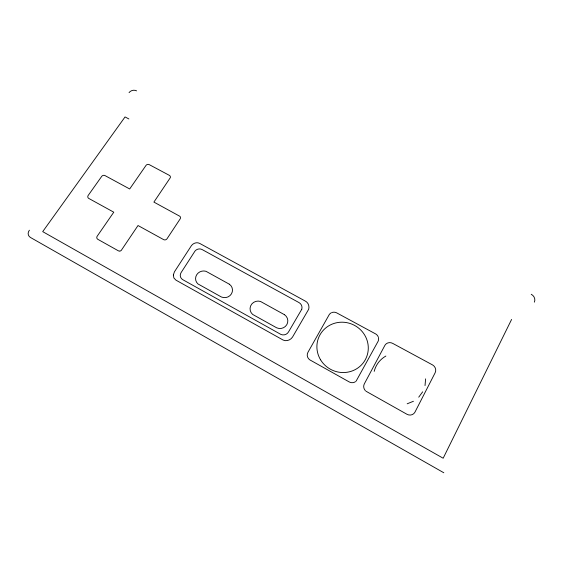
<?xml version="1.0" encoding="UTF-8"?>
<svg xmlns="http://www.w3.org/2000/svg" width="563" height="563" viewBox="0 0 563 563"><rect width="100%" height="100%" fill="white"/><g stroke="black" fill="none" stroke-linecap="round" stroke-linejoin="round"><path stroke-width="0.84" d="M425.023 385.571L425.621 378.864M511.598 319.432L443.172 458.233L42.704 231.632L125.049 116.942L128.885 118.955M418.724 397.175L422.679 391.82M356.097 381.179L377.928 341.614A5.869 5.609 28.2 0 0 378.406 337.448M407.183 403.798L413.439 401.271M443.82 472.772L30.705 237.607A5.623 4.947 -27.8 0 1 29.396 230.218M365.929 391.194L406.887 414.234A6.165 5.841 46.8 0 0 414.847 412.348L435.1 372.854A6.045 5.679 38.8 0 0 432.75 365.035L392.728 343.395A5.919 5.637 32.3 0 0 384.986 345.182L364.409 383.706A6.024 5.806 41.4 0 0 365.366 390.673M378.167 336.765A5.869 5.609 28.2 0 0 375.795 334.007L336.857 312.958A5.771 5.546 16.4 0 0 331.938 312.542M355.527 381.644A5.968 5.785 37.1 0 1 349.151 381.89L309.924 359.926A5.855 5.729 19 0 1 308.003 352.206L329.186 314.696A5.771 5.546 16.4 0 1 331.276 312.824M374.198 371.355A26.623 25.328 39.9 0 1 385.88 356.041M120.074 251.021A2.519 2.294 -23.8 0 0 121.2 250.486L138.019 225.524L163.763 239.69A2.491 2.287 -18.4 0 0 167.028 238.754L180.111 218.972A2.463 2.252 -15.3 0 0 179.928 216.326L153.903 202.096L170.343 177.648A2.414 2.175 -13.9 0 0 169.301 175.325L149.272 164.649A2.407 2.146 -15.2 0 0 146.063 165.332L129.687 188.971L104.873 175.522A2.435 2.153 -19.4 0 0 101.685 176.409L88.194 195.431A2.463 2.182 -21.7 0 0 88.687 198.38L113.775 212.188L97.11 236.333A2.512 2.266 -24.3 0 0 97.856 239.338L118.293 250.774A2.519 2.294 -23.8 0 0 119.764 251.07M129.054 92.635A5.482 4.722 -13 0 1 136.584 90.847M531.233 294.28A6.249 5.588 32.3 0 1 534.336 302.162M173.348 274.934L173.883 277.981L175.93 280.135L283.147 340.059C286.447 341.657 290.578 340.066 292.507 337.089L308.686 309.256C309.601 306.152 308.228 302.422 305.216 301.036L199.661 243.392C196.895 241.9 193.334 243.11 191.504 245.517L174.446 271.802L173.348 274.934M301.761 309.27L288.495 331.98A5.975 5.813 0.3 0 1 280.93 334.443L182.813 279.705A5.51 5.166 -19.6 0 1 181.082 272.619L195.002 251.063A5.475 5.109 -15.4 0 1 202.18 249.585L298.96 302.563A5.996 5.778 4.1 0 1 301.761 309.27M229.31 284.188L206.009 271.317A7.854 7.396 -17.3 0 0 196.733 274.709A7.854 7.396 -17.3 0 0 197.979 283.949L221.358 296.968A7.734 7.361 -14.7 0 0 231.393 293.935A7.734 7.361 -14.7 0 0 229.31 284.188M284.442 314.682L260.486 301.444A7.931 7.636 -8.1 0 0 252.646 314.428L276.686 327.814A7.826 7.586 -1.1 0 0 286.792 324.696A7.826 7.586 -1.1 0 0 284.442 314.682M320.572 359.806A25.849 25.018 25.4 0 0 365.077 360.116A25.849 25.018 25.4 0 0 342.128 322.198A25.849 25.018 25.4 0 0 320.572 359.806"/></g></svg>
